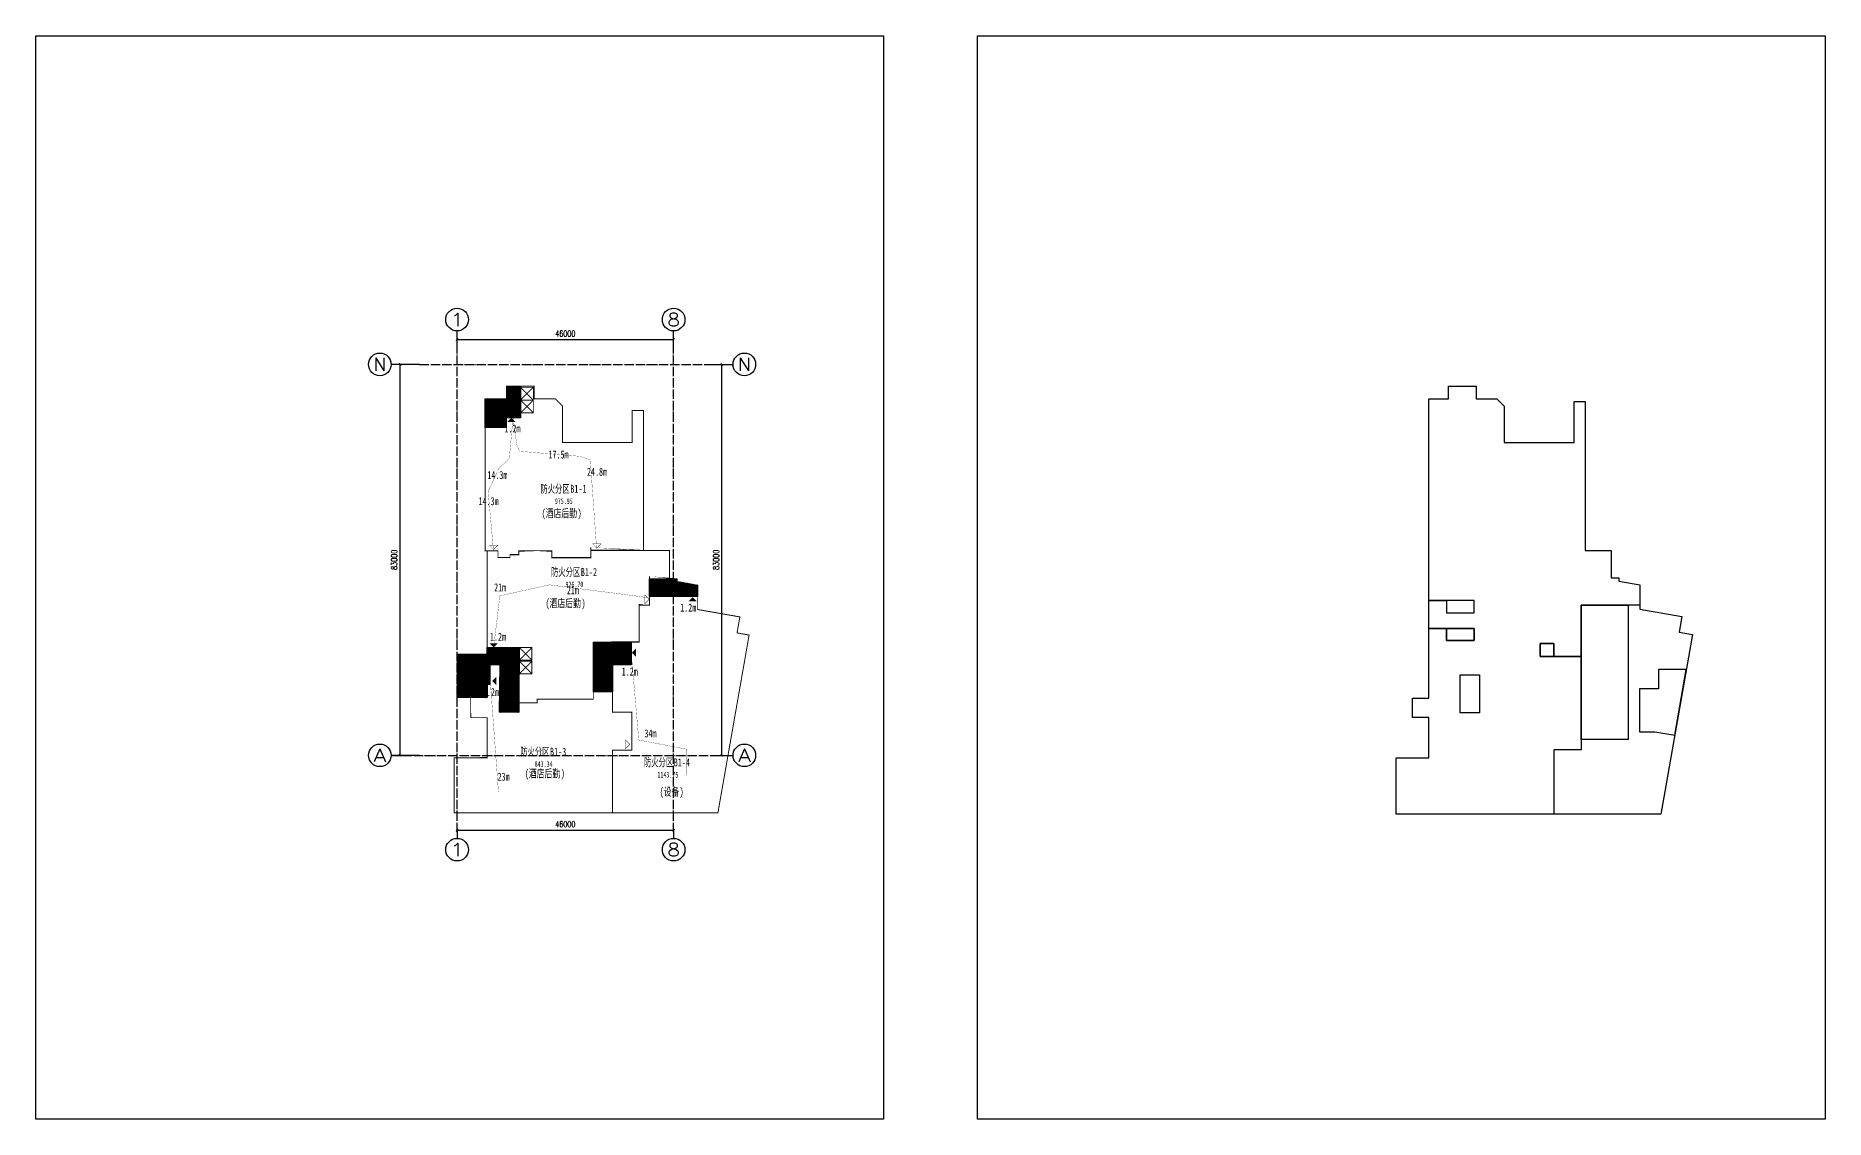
# Model space of a CAD drawing. Header units: millimetres. Extents: x 12325263 to 13848842, y -1463133 to 573208.
# Drawn here: x 12668842 to 13048842, y -963133 to -733133 of the extents above; entities that cross this region are included whole.
import ezdxf
from ezdxf.enums import TextEntityAlignment as Align

# ---------------------------------------------------------------- set-up
doc = ezdxf.new("R2010")
doc.units = ezdxf.units.MM
doc.header["$LTSCALE"] = 1000
doc.linetypes.add('DASH', pattern=[0.35, 0.25, -0.1])
doc.linetypes.add('DOTE', pattern=[2.4200000000000004, 2, -0.2, 0.02, -0.2])
for name, color, linetype in [('00-防火分区示意', 251, 'Continuous'), ('A-ANNO-TEXT', 7, 'Continuous'), ('A-AREA', 211, 'Continuous'), ('A-AXIS', 16, 'DOTE'), ('AXIS', 3, 'Continuous'), ('AXIS_TEXT', 7, 'Continuous'), ('DIM_ELEV', 3, 'Continuous'), ('PUB_HATCH', 8, 'Continuous'), ('SPACE', 7, 'Continuous')]:
    doc.layers.add(name, color=color, linetype=linetype)
doc.styles.add('_TCH_AXIS', font='COMPLEX', dxfattribs={"bigfont": 'GBCBIG'})
doc.styles.add('_TCH_DIM_T3', font='SIMPLEX.shx', dxfattribs={"width": 0.7058823529411765, "bigfont": 'GBCBIG.shx'})
doc.styles.add('COMPLEX', font='COMPLEX')
doc.styles.add('TITXV', font='', dxfattribs={"width": 0.7})
doc.styles.add('宋体', font='', dxfattribs={"width": 0.65})
doc.styles.get('TITXV').set_extended_font_data('SimSun')
doc.styles.get('宋体').set_extended_font_data('SimSun')
doc.dimstyles.new('_TCH_ARCH&&500', dxfattribs={"dimtxt": 1275, "dimasz": 500, "dimexe": 1250, "dimexo": 1500, "dimgap": 612.5, "dimtad": 1, "dimdec": 0, "dimzin": 0, "dimdsep": 46, "dimtxsty": '_TCH_DIM_T3', "dimblk": 'ARCHTICK', "dimcen": 0.09, "dimclrt": 7, "dimazin": 2, "dimtfac": 1, "dimtdec": 0, "dimtix": 1, "dimtmove": 2, "dimatfit": 3, "dimfxl": 1, "dimfxlon": 1, "dimtolj": 1, "dimtzin": 0, "dimarcsym": 0})
pattern_1 = [(45, (-12617593.52594884, 856549.481302923), (-112.2532015133644, 112.2532015133644), []), (135, (-12617593.52594884, 856549.481302923), (-112.2532015133644, -112.2532015133644), [])]
pattern_2 = [(45, (-12817593.52594884, 856549.481302923), (-112.2532015133644, 112.2532015133644), []), (135, (-12817593.52594884, 856549.481302923), (-112.2532015133644, -112.2532015133644), [])]

# ---------------------------------------------------------------- blocks, each defined once
blk = doc.blocks.new('A$C20EA3404')
at = {"layer": '00-防火分区示意', "color": 6, "ltscale": 10, "const_width": 48.14814814814815}
for points in [[(6.24796936661005, 6.244889133609831), (656.24796936661, 656.2448891336098)], [(6.24796936661005, 656.2448891336098), (656.24796936661, 6.244889133609831)]]:
    blk.add_lwpolyline(points, dxfattribs=at)
blk.add_lwpolyline([(6.24796936661005, 6.244889133609831), (656.24796936661, 6.244889133609831), (656.24796936661, 656.2448891336098), (6.24796936661005, 656.2448891336098)], close=True, dxfattribs=at)
blk = doc.blocks.new('_AXISO')
blk.add_circle((0, 0), 0.5)
at = {"layer": 'AXIS_TEXT', "style": 'COMPLEX', "width": 1.041666666666667}
blk.add_attdef('A', text='', height=0.56, dxfattribs=at).set_placement((-0.25, -0.28), (0.25, -0.28), align=Align.FIT)
blk = doc.blocks.new('_ArchTick')
at = {"color": 0, "linetype": 'ByBlock', "const_width": 0.4}
blk.add_lwpolyline([(-0.5, -0.5), (0.5, 0.5)], dxfattribs=at)
blk = doc.blocks.new('*D5309')
at = {"layer": 'AXIS', "color": 0, "lineweight": -2, "transparency": 16777216}
for p, q in [((-50994.51611375064, -15865.73619283969), (-50994.51611375064, -17116.73619283969)), ((-50994.51611375064, -15866.73619283969), (-4994.516113750636, -15866.73619283969)), ((-4994.516113750636, -15865.73619283969), (-4994.516113750636, -17116.73619283969))]:
    blk.add_line(p, q, dxfattribs=at)
at = {"layer": 'Defpoints', "color": 0, "transparency": 16777216}
for p in [(-50994.51611375064, -12518.72951724473), (-4994.516113750636, -12518.72951724473), (-4994.516113750636, -15866.73619283969)]:
    blk.add_point(p, dxfattribs=at)
at = {"layer": 'AXIS', "color": 0, "lineweight": -2, "transparency": 16777216, "xscale": 500, "yscale": 500, "zscale": 500, "rotation": 180}
blk.add_blockref('_ArchTick', (-50994.51611375064, -15866.73619283969), dxfattribs=at)
at = {"layer": 'AXIS', "color": 0, "lineweight": -2, "transparency": 16777216, "xscale": 500, "yscale": 500, "zscale": 500}
blk.add_blockref('_ArchTick', (-4994.516113750636, -15866.73619283969), dxfattribs=at)
at = {"layer": 'AXIS', "color": 7, "transparency": 16777216, "insert": (-27994.51611375064, -14616.73619283969), "char_height": 1275, "attachment_point": 5, "style": '_TCH_DIM_T3'}
blk.add_mtext('\\A1;46000', dxfattribs=at)
blk = doc.blocks.new('*D5310')
at = {"layer": 'AXIS', "color": 0, "lineweight": -2, "transparency": 16777216}
for p, q in [((5263.813809489844, 83000.00000068522), (6514.813809489844, 83000.00000068522)), ((5264.813809489825, -3.094238988368771e-12), (5264.813809489843, 83000.00000068522)), ((5263.813809489824, -3.093955711423888e-12), (6514.813809489824, -3.448335169471769e-12))]:
    blk.add_line(p, q, dxfattribs=at)
at = {"layer": 'Defpoints', "color": 0, "transparency": 16777216}
for p in [(-2361.317697022105, 83000.00000068522), (5264.813809489843, 83000.00000068522), (-2361.31769702211, -9.339317539326633e-13)]:
    blk.add_point(p, dxfattribs=at)
at = {"layer": 'AXIS', "color": 0, "lineweight": -2, "transparency": 16777216, "xscale": 500, "yscale": 500, "zscale": 500}
for p, rotation in [((5264.813809489843, 83000.00000068522), 90), ((5264.813809489825, -3.094238988368771e-12), 270)]:
    blk.add_blockref('_ArchTick', p, dxfattribs=dict(at, rotation=rotation))
at = {"layer": 'AXIS', "color": 7, "transparency": 16777216, "insert": (4014.813809489828, 41500.00000034261), "char_height": 1275, "attachment_point": 5, "rotation": 90, "style": '_TCH_DIM_T3'}
blk.add_mtext('\\A1;83000', dxfattribs=at)
blk = doc.blocks.new('*D5311')
at = {"layer": 'AXIS', "color": 0, "lineweight": -2, "transparency": 16777216}
for p, q in [((-50994.51611375064, 88273.12814801815), (-50994.51611375064, 89524.12814801815)), ((-50994.51611375064, 88274.12814801815), (-4994.516113750637, 88274.12814801815)), ((-4994.516113750637, 88273.12814801815), (-4994.516113750637, 89524.12814801815))]:
    blk.add_line(p, q, dxfattribs=at)
at = {"layer": 'Defpoints', "color": 0, "transparency": 16777216}
for p in [(-4994.516113750637, 88274.12814801815), (-50994.51611375064, 83000.00000068499), (-4994.516113750637, 83000.00000068499)]:
    blk.add_point(p, dxfattribs=at)
at = {"layer": 'AXIS', "color": 0, "lineweight": -2, "transparency": 16777216, "xscale": 500, "yscale": 500, "zscale": 500, "rotation": 180}
blk.add_blockref('_ArchTick', (-50994.51611375064, 88274.12814801815), dxfattribs=at)
at = {"layer": 'AXIS', "color": 0, "lineweight": -2, "transparency": 16777216, "xscale": 500, "yscale": 500, "zscale": 500}
blk.add_blockref('_ArchTick', (-4994.516113750637, 88274.12814801815), dxfattribs=at)
at = {"layer": 'AXIS', "color": 7, "transparency": 16777216, "insert": (-27994.51611375064, 89524.12814801815), "char_height": 1275, "attachment_point": 5, "style": '_TCH_DIM_T3'}
blk.add_mtext('\\A1;46000', dxfattribs=at)
blk = doc.blocks.new('*D5312')
at = {"layer": 'AXIS', "color": 0, "lineweight": -2, "transparency": 16777216}
for p, q in [((-63090.18957378155, 83000.0000006851), (-64341.18957378155, 83000.0000006851)), ((-63091.18957378157, 1.662190945936249e-12), (-63091.18957378155, 83000.0000006851)), ((-63090.18957378157, 1.661907668991367e-12), (-64341.18957378157, 2.016287127039249e-12))]:
    blk.add_line(p, q, dxfattribs=at)
at = {"layer": 'Defpoints', "color": 0, "transparency": 16777216}
for p in [(-63091.18957378155, 83000.0000006851), (-58994.51611375063, 83000.0000006851), (-58994.51611375064, 5.016978039978795e-13)]:
    blk.add_point(p, dxfattribs=at)
at = {"layer": 'AXIS', "color": 0, "lineweight": -2, "transparency": 16777216, "xscale": 500, "yscale": 500, "zscale": 500}
for p, rotation in [((-63091.18957378155, 83000.0000006851), 90), ((-63091.18957378157, 1.662190945936249e-12), 270)]:
    blk.add_blockref('_ArchTick', p, dxfattribs=dict(at, rotation=rotation))
at = {"layer": 'AXIS', "color": 7, "transparency": 16777216, "insert": (-64341.18957378157, 41500.00000034254), "char_height": 1275, "attachment_point": 5, "rotation": 90, "style": '_TCH_DIM_T3'}
blk.add_mtext('\\A1;83000', dxfattribs=at)
blk = doc.blocks.new('asdfasddfg')
at = {"layer": 'A-AXIS'}
for p, q in [((-50994.51611375064, -16301.73598947376), (-50994.51611375064, 86100.00000068499)), ((-4994.516113750637, -16301.73598947376), (-4994.516113750637, 86100.00000068499)), ((-58994.51611375064, 83000.00000068522), (3632.232026880607, 83000.00000068499)), ((-64994.51611375436, 0), (3632.232026880607, 0))]:
    blk.add_line(p, q, dxfattribs=at)
at = {"layer": 'AXIS'}
for p, q in [((-50994.51611375064, 86100.00000068499), (-50994.51611375064, 90100.00000068499)), ((-4994.516113750637, 86100.00000068499), (-4994.516113750637, 90100.00000068499)), ((-58994.51611375064, 83000.00000068522), (-64994.51611375064, 83000.00000068522)), ((3632.232026880607, 83000.00000068522), (7621.348606679589, 83000.00000068522)), ((-58994.51611375064, 0), (-64994.51611375064, 0)), ((3632.232026880607, 0), (7621.348606679589, 0)), ((-50994.51611375064, -16301.73598947376), (-50994.51611375064, -17626.07147534098)), ((-4994.516113750637, -16301.73598947376), (-4994.516113750637, -17626.07147534098))]:
    blk.add_line(p, q, dxfattribs=at)
ref = blk.add_blockref('_AXISO', (-50994.51611375436, 92500.00000068522), dxfattribs=dict(at, xscale=4800, yscale=4800, zscale=4800))
ref.add_attrib('A', '1', dxfattribs={"layer": 'AXIS_TEXT', "height": 2715.290039756343, "style": '_TCH_AXIS', "width": 2.333333333338929}).set_placement((-52352.16113363579, 91142.35498080659), (-49636.87109387293, 91142.35498080659), align=Align.FIT)
ref = blk.add_blockref('_AXISO', (-4994.516113754362, 92500.00000068522), dxfattribs=dict(at, xscale=4800, yscale=4800, zscale=4800))
ref.add_attrib('A', '8', dxfattribs={"layer": 'AXIS_TEXT', "height": 2715.290039756343, "style": '_TCH_AXIS', "width": 1.500000000003598}).set_placement((-6352.161133635789, 91142.35498080659), (-3636.871093872935, 91142.35498080659), align=Align.FIT)
ref = blk.add_blockref('_AXISO', (-67394.51611375436, 83000.00000068522), dxfattribs=dict(at, xscale=4800, yscale=4800, zscale=4800))
ref.add_attrib('A', 'N', dxfattribs={"layer": 'AXIS_TEXT', "height": 2715.290039756343, "style": '_TCH_AXIS', "width": 1.105263157897388}).set_placement((-68752.16113363579, 81642.35498080659), (-66036.87109387293, 81642.35498080659), align=Align.FIT)
ref = blk.add_blockref('_AXISO', (10021.34860667586, 83000.00000068522), dxfattribs=dict(at, xscale=4800, yscale=4800, zscale=4800))
ref.add_attrib('A', 'N', dxfattribs={"layer": 'AXIS_TEXT', "height": 2715.290039756343, "style": '_TCH_AXIS', "width": 1.105263157897388}).set_placement((8663.703586794436, 81642.35498080659), (11378.99362655729, 81642.35498080659), align=Align.FIT)
ref = blk.add_blockref('_AXISO', (-67394.51611375436, -2.328306436538696e-10), dxfattribs=dict(at, xscale=4800, yscale=4800, zscale=4800))
ref.add_attrib('A', 'A', dxfattribs={"layer": 'AXIS_TEXT', "height": 2715.290039756343, "style": '_TCH_AXIS', "width": 1.166666666669465}).set_placement((-68752.16113363579, -1357.645019878866), (-66036.87109387293, -1357.645019878866), align=Align.FIT)
ref = blk.add_blockref('_AXISO', (10021.34860667586, -2.328306436538696e-10), dxfattribs=dict(at, xscale=4800, yscale=4800, zscale=4800))
ref.add_attrib('A', 'A', dxfattribs={"layer": 'AXIS_TEXT', "height": 2715.290039756343, "style": '_TCH_AXIS', "width": 1.166666666669465}).set_placement((8663.703586794436, -1357.645019878866), (11378.99362655729, -1357.645019878866), align=Align.FIT)
ref = blk.add_blockref('_AXISO', (-50994.51611375436, -20026.07147534122), dxfattribs=dict(at, xscale=4800, yscale=4800, zscale=4800))
ref.add_attrib('A', '1', dxfattribs={"layer": 'AXIS_TEXT', "height": 2715.290039756343, "style": '_TCH_AXIS', "width": 2.333333333338929}).set_placement((-52352.16113363579, -21383.71649521985), (-49636.87109387293, -21383.71649521985), align=Align.FIT)
ref = blk.add_blockref('_AXISO', (-4994.516113754362, -20026.07147534122), dxfattribs=dict(at, xscale=4800, yscale=4800, zscale=4800))
ref.add_attrib('A', '8', dxfattribs={"layer": 'AXIS_TEXT', "height": 2715.290039756343, "style": '_TCH_AXIS', "width": 1.500000000003598}).set_placement((-6352.161133635789, -21383.71649521985), (-3636.871093872935, -21383.71649521985), align=Align.FIT)
for p1, p2, distance, picture, middle in [((-50994.51611375064, 83000.00000068499), (-4994.516113750637, 83000.00000068499), 5274.128147333162, '*D5311', (-27994.51611375064, 89524.12814801815)), ((-58994.51611375064, 5.016978039978788e-13), (-58994.51611375063, 83000.0000006851), 4096.673460030921, '*D5312', (-64341.18957378157, 41500.00000034254)), ((-2361.31769702211, -9.339317539326633e-13), (-2361.317697022105, 83000.00000068522), -7626.131506511949, '*D5310', (4014.813809489828, 41500.00000034261)), ((-50994.51611375064, -12518.72951724473), (-4994.516113750636, -12518.72951724473), -3348.006675594959, '*D5309', (-27994.51611375064, -14616.73619283969))]:
    dim = blk.add_aligned_dim(p1=p1, p2=p2, distance=distance, dimstyle='_TCH_ARCH&&500', dxfattribs=at)
    dim.commit()
    dim.dimension.update_dxf_attribs({"geometry": picture, "text_midpoint": middle})
blk = doc.blocks.new('asfasdfdsgsdfg')
at = {"layer": 'DIM_ELEV'}
h = blk.add_hatch(dxfattribs=at)
h.set_pattern_fill('ANSI37', color=8, scale=100)
h.set_pattern_definition(pattern_2)
h.paths.add_polyline_path([(-53296.7152384501, 46362.69555288192), (-48746.71523834392, 46362.69555271603), (-48746.71523834392, 49012.70891739661), (-45796.71523870714, 49012.6810833253), (-45796.71523872763, 42312.69555377774), (-48846.71523858048, 42312.69555377774), (-48846.71523858234, 40262.69555303582), (-53296.71523869783, 40262.69555295981)])
h = blk.add_hatch(dxfattribs=at)
h.set_pattern_fill('ANSI37', color=8, scale=100)
h.set_pattern_definition(pattern_2)
h.paths.add_polyline_path([(-18396.70487088338, 8112.695553018479), (-12646.70487112924, 8112.695552135236), (-12646.70487113111, 7581.461310311453), (-8196.715238429606, 6800.116568037891), (-8196.715238427743, 4412.695552848745), (-18396.70487087965, 4412.69555295771)])
h = blk.add_hatch(dxfattribs=at)
h.set_pattern_fill('ANSI37', color=8, scale=100)
h.set_pattern_definition(pattern_1)
h.paths.add_polyline_path([(-46196.70487042889, -20187.30444701959), (-50246.71523856372, -20187.30444704322), (-50146.71523864567, -10137.30444711994), (-52296.71972678415, -10137.30486454524), (-52296.71523866989, -7837.327426849399), (-52896.77992115542, -7837.304447041359), (-52896.71523821354, -6448.745765104424), (-46096.71523852646, -6448.745765250176), (-46096.71523854882, -12187.30444703111), (-46196.70487042889, -12187.30444702692)])
h = blk.add_hatch(dxfattribs=at)
h.set_pattern_fill('ANSI37', color=8, scale=100)
h.set_pattern_definition(pattern_1)
h.paths.add_polyline_path([(-22296.71523842029, -10137.30444706138), (-26296.71523902193, -10137.3044470615), (-26296.71523902193, -15837.30444509711), (-30346.71523842961, -15837.30444509652), (-30346.71523842961, -5287.304447030649), (-22296.71523848362, -5287.304446930182)])
h = blk.add_hatch(dxfattribs=at)
h.set_pattern_fill('ANSI37', color=8, scale=100)
h.set_pattern_definition(pattern_1)
h.paths.add_polyline_path([(-59196.70487113483, -7837.304447042523), (-52296.71523865312, -7837.304447042523), (-52296.71972679906, -14287.30444704369), (-52896.70973012038, -14287.30425711302), (-52896.72392784245, -17087.30369685311), (-59196.70487113483, -17087.30444704113)])
at = {"color": 4, "linetype": 'DASH', "ltscale": 10, "const_width": 50}
for points in [[(-47406.24023848586, 42277.66466806247), (-48196.71523872018, 33712.69555309461), (-50396.71531878412, 31562.92629036214), (-52696.71523751318, 26728.60990615096)], [(-33396.81243891269, 34162.71255489811), (-45996.8406303972, 35212.92629071604), (-46596.71523866802, 36562.6955529633), (-47406.24023848586, 42277.66466806247)], [(-33196.81243892759, 34162.70628963551), (-30996.71531881392, 33362.92629049718), (-29625.46197790653, 14162.69555428671)], [(-52696.71523751318, 26728.60990615096), (-51546.71523889527, 14062.69555360859)]]:
    blk.add_lwpolyline(points, dxfattribs=at)
at = {"color": 4, "linetype": 'DASH', "ltscale": 5, "const_width": 50}
for points in [[(-51525.49195989966, -6487.304447124712), (-50196.71523863822, 4512.695552938618), (-39712.22112769634, 6862.926290022209)], [(-18596.70487127639, 4112.695552624762), (-22196.71523819491, 4612.695552736288), (-39712.22112939507, 6862.926289641298)], [(-22296.71523848176, -7712.304447046015), (-20696.71523839049, -26087.30444779037), (-10496.71523847431, -28037.30444131268), (-10496.71523847617, -33550.70190697187)], [(-52196.71972693875, -14087.30444771959), (-50496.71523801424, -37137.30444658874)]]:
    blk.add_lwpolyline(points, dxfattribs=at)
at = {"layer": '00-防火分区示意', "color": 6}
for points in [[(-47775.34413541853, 42295.44521018269, 0, 1800, 0), (-47775.34413541853, 41395.44521018269, 0, 0, 0)], [(-9258.59611148201, 4246.832100920845, 0, 1800, 0), (-9258.59611148201, 3346.832100920845, 0, 0, 0)], [(-51520.83415272087, -6448.745765133761, 0, 1800, 0), (-51520.83415272087, -5548.745765133761, 0, 0, 0)], [(-22196.71523826569, -7537.304447493167, 0, 1800, 0), (-21296.71523826569, -7537.304447493167, 0, 0, 0)], [(-51834.96719813906, -13573.21049319534, 0, 1800, 0), (-50934.96719813906, -13573.21049319534, 0, 0, 0)]]:
    blk.add_lwpolyline(points, format="xyseb", dxfattribs=at)
at = {"layer": '00-防火分区示意', "color": 6, "ltscale": 10, "const_width": 75}
for points in [[(-51503.03346744925, 14386.61697414238), (-50603.03346744925, 15286.61697414238), (-52403.03346744925, 15286.61697414238)], [(-29625.46197710186, 14672.96103970567), (-28725.46197710186, 15572.96103970567), (-30525.46197710186, 15572.96103970567)], [(-18496.70487109944, 3777.282384121558), (-19396.70487109944, 2877.282384121558), (-19396.70487109944, 4677.282384121558)], [(-22591.27950244024, -26998.19141922286), (-23491.27950244024, -27898.19141922286), (-23491.27950244024, -26098.19141922286)]]:
    blk.add_lwpolyline(points, close=True, dxfattribs=at)
at = {"layer": 'PUB_HATCH', "color": 6, "const_width": 200}
for points in [[(-48746.69651014358, 49012.68108330155), (-48746.71523834392, 46362.69555271603), (-53296.71523873881, 46362.69555288192), (-53296.71523873694, 14062.69555363362), (-50596.71531909332, 14062.69555356179), (-50596.71531913243, 12662.92629058694), (-48046.7153190989, 12662.92629056622), (-48046.71531908214, 13262.92629051628), (-46196.71531908959, 13262.92629046494), (-46196.71531907655, 14062.69538628217), (-39146.71531907842, 14062.69538623758), (-39146.71531911753, 12662.92629026959), (-30896.71531886235, 12662.92629003362), (-30896.71531886421, 14162.69555297866), (-19696.31769191846, 14162.69555273606), (-19696.95664956607, 43862.70570490975), (-22096.68301050551, 43862.68540236109), (-22093.1603531111, 37062.6310093978), (-36896.32330949232, 37062.7234645565), (-36896.59366578795, 44804.09864701005), (-38455.17180790193, 46362.67778592929), (-42896.71523907036, 46362.69555309496), (-42896.71523942798, 49012.69555340381)], [(-50596.71531909332, 14062.69555355818), (-52896.71523778513, 14062.69555355818), (-52896.7799212113, -7837.323466235888), (-52296.72044619359, -7837.327426815056), (-52296.71972678415, -10137.30444704113), (-50196.71523858607, -10137.30444705079), (-50196.71523858607, -20187.30444703146), (-46196.70487042889, -20187.30444703135), (-46196.70487042889, -18187.30444693787), (-42296.71523863822, -18187.30444693787), (-42296.71524099447, -17387.30444608035), (-30346.71524078585, -17387.30444742669), (-30346.71523827314, -5287.30444692797), (-20596.71523845382, -5287.304447011556), (-20596.71523832902, 2512.695553060737), (-18396.70487096347, 2512.695552856894), (-18396.70487124845, 8112.702651627711), (-14196.71523839794, 8112.702652462991), (-14196.70767087303, 14162.77792995749), (-30896.71531885304, 14162.77793005318), (-30896.71531886235, 12662.92629003373), (-39146.7153190989, 12662.92629026959), (-39146.71531908959, 14062.69538623758), (-46196.71531907655, 14062.69538628217), (-46196.7153190989, 13262.92629046505), (-48046.71531908959, 13262.92629056622), (-48046.7153190989, 12662.92629056622), (-50596.71531913243, 12662.92629063746)], [(-12646.70487112924, 8112.695552135236), (-12646.70487113111, 7581.461310311453), (-8196.715238429606, 6800.116568037774), (-8196.715238429606, 1622.098934666952), (766.0575656630099, 48.386103673256), (169.3719851784408, -3349.623450201238), (2730.346116483212, -3799.291222565225), (-3895.873218460009, -41537.3221602221), (-26296.71554260515, -41537.38192280242), (-26296.71523843147, -28237.30444694054), (-22196.7152383849, -28237.30444694217), (-22196.7152383849, -25987.3044478232), (-22196.71523855813, -20187.304447031), (-26296.71523872949, -20187.30444703111), (-26296.71523902193, -15837.30444509711), (-30346.71523842961, -15837.30444509652), (-30346.71523835137, -5287.304446969763), (-20596.71523835137, -5287.304446969763), (-20596.71523830295, 2512.695553049562), (-18396.70487124287, 2512.695552875753), (-18396.70487123542, 8112.695552633959)], [(-52296.71163155511, -10137.30486454361), (-52296.72044619359, -7837.327426815056), (-59196.70487113483, -7837.281884772354), (-59196.70487113483, -17087.30444704113), (-56396.03305180185, -17087.30411354324), (-56395.35146077722, -21337.6788832997), (-52896.71523840912, -21337.6788833756), (-52896.71523859352, -29837.30444721342), (-59895.1824780535, -29837.74846303603), (-59895.19215917587, -41537.38192280196), (-26296.71554432437, -41537.38192280172), (-26296.7150854934, -28237.30444693728), (-22196.71524100378, -28237.30445124791), (-22196.71523855813, -20187.304447031), (-26296.71523872949, -20187.30444702692), (-26296.71523902193, -15837.30444509711), (-30346.71523842961, -15837.30444509676), (-30346.71524120495, -17387.30444742669), (-42296.71524005011, -17387.30444608035), (-42296.71005463786, -18187.30444693798), (-46196.71005442925, -18187.3044469381), (-46196.71523842961, -20187.30444703135), (-50196.71523858607, -20187.30444703146), (-50196.71523854323, -10137.30444705079)]]:
    blk.add_lwpolyline(points, close=True, dxfattribs=at)
at = {"layer": 'PUB_HATCH', "color": 6}
for points in [[(-53296.7152384501, 46362.69555288192), (-48746.71523834392, 46362.69555271603), (-48746.71523834392, 49012.70891739661), (-45796.71523870714, 49012.6810833253), (-45796.71523872763, 42312.69555377774), (-48846.71523858048, 42312.69555377774), (-48846.71523858234, 40262.69555303582), (-53296.71523869783, 40262.69555295981)], [(-18396.70487088338, 8112.695553018479), (-12646.70487112924, 8112.695552135236), (-12646.70487113111, 7581.461310311453), (-8196.715238429606, 6800.116568037891), (-8196.715238427743, 4412.695552848745), (-18396.70487087965, 4412.69555295771)], [(-46196.70487042889, -20187.30444701959), (-50246.71523856372, -20187.30444704322), (-50146.71523864567, -10137.30444711994), (-52296.71972678415, -10137.30486454524), (-52296.71523866989, -7837.327426849399), (-52896.77992115542, -7837.304447041359), (-52896.71523821354, -6448.745765104424), (-46096.71523852646, -6448.745765250176), (-46096.71523854882, -12187.30444703111), (-46196.70487042889, -12187.30444702692)], [(-22296.71523842029, -10137.30444706138), (-26296.71523902193, -10137.3044470615), (-26296.71523902193, -15837.30444509711), (-30346.71523842961, -15837.30444509652), (-30346.71523842961, -5287.304447030649), (-22296.71523848362, -5287.304446930182)], [(-59196.70487113483, -7837.304447042523), (-52296.71523865312, -7837.304447042523), (-52296.71972679906, -14287.30444704369), (-52896.70973012038, -14287.30425711302), (-52896.72392784245, -17087.30369685311), (-59196.70487113483, -17087.30444704113)], [(-59196.7048711367, -14287.30444704229), (-56396.70487113483, -14287.30444704229), (-56396.70487113483, -17087.30444704159), (-59196.7048711367, -17087.30444704159)], [(-56396.70487113856, -14287.30444704182), (-53596.7048711367, -14287.30444704182), (-53596.7048711367, -17087.30444704113), (-56396.70487113856, -17087.30444704113)]]:
    blk.add_lwpolyline(points, close=True, dxfattribs=at)
blk.add_blockref('asdfasddfg', (-8302.188757389784, -29337.30444704369))
at = {"layer": 'PUB_HATCH', "xscale": 4.153846153846154, "yscale": 4.153846153846154, "zscale": 4.153846153846154}
for p in [(-45822.66834259033, 46061.87090000405), (-45822.66834259033, 43361.87090000405), (-46122.66834186763, -9174.686073882505), (-29222.66834224202, -8289.251264191), (-46122.66834186763, -12074.68607386621), (-59122.66834227555, -17113.2447557546), (-56422.6683419738, -17113.2444342419)]:
    blk.add_blockref('A$C20EA3404', p, dxfattribs=at)
at = {"color": 4, "linetype": 'DASH', "style": 'TITXV', "width": 0.7}
for s, p in [('17.5m', (-39879.01645071059, 33685.07024400029)), ('14.3m', (-52853.97193913162, 29309.56976092514)), ('24.8m', (-31690.19715920836, 30012.02668842953)), ('14.3m', (-54722.55967858434, 23774.38264215644)), ('21m', (-51412.35167656839, 5476.849730039947)), ('21m', (-35982.83790183812, 4858.630184798036)), ('34m', (-19496.71523840167, -25520.51869707694)), ('23m', (-50674.97632123344, -34720.30025938153))]:
    blk.add_text(s, height=1699.367088607595, dxfattribs=at).set_placement(p)
at = {"layer": '00-防火分区示意', "color": 6, "style": 'TITXV', "width": 0.7}
for p in [(-49219.15797609091, 39212.4856157141), (-11900.79557628557, 1172.018524080631), (-52298.53730814904, -4998.50772394659), (-24324.3259540163, -12391.27008480474), (-53798.53730814904, -16761.72196977446)]:
    blk.add_text('1.2m', height=1699.367088607595, dxfattribs=at).set_placement(p)
at = {"layer": 'A-ANNO-TEXT', "style": 'TITXV', "width": 0.7}
for s, p in [('(', (-41329.98869070411, 21199.72752890379)), ('酒店后勤', (-40479.3557793117, 21199.72752890379)), (')', (-33674.29248817246, 21199.72752890379)), ('(', (-40499.98869085684, 2099.727528442555)), ('酒店后勤', (-39649.35577946444, 2099.727528442555)), (')', (-32844.2924883252, 2099.727528442555)), ('(', (-44893.52594883926, -34051.02502619087)), ('酒店后勤', (-44042.89303744685, -34051.02502619087)), (')', (-37237.82974630762, -34051.02502619087)), ('(', (-16266.22665509395, -37928.97482170351)), ('设备', (-15415.59374370155, -37928.97482170351)), (')', (-12013.06209813193, -37928.97482170351))]:
    blk.add_text(s, height=1699.367088607595, dxfattribs=at).set_placement(p)
at = {"layer": 'SPACE', "color": 6, "style": '宋体', "width": 0.65}
for s, height, p in [('防火分区', 1699.367088607595, (-41573.63161950486, 26391.78725195164)), ('B1-1', 1699.367088607595, (-35254.6442777327, 26391.78725195164)), ('975.95', 1189.556962025316, (-38527.37370811245, 24029.28725195164)), ('防火分区', 1699.367088607595, (-39331.05759440889, 8729.481302923057)), ('B1-2', 1699.367088607595, (-33012.07025263673, 8729.481302923057)), ('926.70', 1189.556962025316, (-36260.42468301648, 6366.981302923057)), ('防火分区', 1699.367088607595, (-45871.05759440889, -29420.51869707694)), ('B1-3', 1699.367088607595, (-39552.07025263673, -29420.51869707694)), ('防火分区', 1699.367088607595, (-19595.84498526505, -31687.30444704345)), ('B1-4', 1699.367088607595, (-13276.8576434929, -31687.30444704345)), ('843.34', 1189.556962025316, (-42809.06392352281, -31783.01869707694)), ('1143.75', 1189.556962025316, (-16734.71365615113, -34049.80444704345))]:
    blk.add_text(s, height=height, dxfattribs=at).set_placement(p)

msp = doc.modelspace()

# ---------------------------------------------------------------- linework, layer by layer
at = {"layer": 'A-AREA', "color": 1}
msp.add_lwpolyline([(13009496.81299103, -854036.7857499652), (13006996.81299108, -854036.7857499652), (12996996.81299108, -854036.7857499652), (12996996.8129911, -864931.7857499307), (12991196.81299088, -864931.7857499307), (12991196.81299088, -862136.7857499844), (12988296.81299087, -862136.7857499844), (12988296.81299087, -864936.7857499307), (12996996.81299108, -864936.7857499307), (12996996.81299108, -884686.7857499669), (12991196.80181363, -884686.7857499671), (12991196.82416854, -898386.8033583907), (12957696.81299118, -898386.8033585602), (12957696.81299089, -886386.7857501055), (12964696.87036097, -886386.78574996), (12964696.84944896, -877886.785749909), (12961196.81299125, -877886.7857499092), (12961196.81299134, -873736.7857502772), (12964696.8129911, -873736.7857502772), (12964696.9140295, -858941.7857499543), (12968396.81299095, -858941.7857499543), (12968396.81299095, -861536.7857499847), (12974296.8129908, -861536.7857499847), (12974296.8129908, -858936.7857499543), (12964696.83977775, -858936.7739137043), (12964696.84704595, -853041.7834690453), (12968396.81299095, -853041.7857500073), (12968396.81299095, -855636.7857499543), (12974296.8129908, -855636.7857499543), (12974296.8129908, -853036.7857500073), (12964696.84705213, -853036.7739137663), (12964697.00918668, -810186.7886649652), (12968846.81299117, -810186.7371879609), (12968846.81299117, -807536.7857494679), (12974696.81299045, -807536.7857495192), (12974696.81298985, -810186.6886267307), (12979138.33854232, -810186.7857498282), (12980696.91718302, -811745.364390531), (12980697.19001864, -819486.7395719029), (12995496.88202268, -819486.614362428), (12995496.88202258, -810786.7840572961), (12997896.56892439, -810786.7284382368), (12997897.18893189, -842386.7857416526), (13003396.81299111, -842386.6778365048), (13003396.81299123, -848236.7857499614), (13005046.82336044, -848236.7857499614), (13005046.82336044, -848884.0485656842), (13009496.81299109, -849665.3933075983), (13009496.81299104, -854036.7857499652)], dxfattribs=at)
msp.add_lwpolyline([(13009496.81299103, -854036.7857499652), (13006996.81299108, -854036.7857499652), (12996996.81299108, -854036.7857499652), (12996996.8129911, -864931.7857499307), (12991196.81299088, -864931.7857499307), (12991196.81299088, -862136.7857499844), (12988296.81299087, -862136.7857499844), (12988296.81299087, -864936.7857499307), (12996996.81299108, -864936.7857499307), (12996996.81299108, -884686.7857499669), (12991196.80181363, -884686.7857499671), (12991196.82416854, -898386.8033583907), (12957696.81299118, -898386.8033585602), (12957696.81299089, -886386.7857501055), (12964696.87036097, -886386.78574996), (12964696.84944896, -877886.785749909), (12961196.81299125, -877886.7857499092), (12961196.81299134, -873736.7857502772), (12964696.8129911, -873736.7857502772), (12964696.9140295, -858941.7857499543), (12968396.81299095, -858941.7857499543), (12968396.81299095, -861536.7857499847), (12974296.8129908, -861536.7857499847), (12974296.8129908, -858936.7857499543), (12964696.83977775, -858936.7739137043), (12964696.84704595, -853041.7834690453), (12968396.81299095, -853041.7857500073), (12968396.81299095, -855636.7857499543), (12974296.8129908, -855636.7857499543), (12974296.8129908, -853036.7857500073), (12964696.84705213, -853036.7739137663), (12964697.00918668, -810186.7886649652), (12968846.81299117, -810186.7371879609), (12968846.81299117, -807536.7857494679), (12974696.81299045, -807536.7857495192), (12974696.81298985, -810186.6886267307), (12979138.33854232, -810186.7857498282), (12980696.91718302, -811745.364390531), (12980697.19001864, -819486.7395719029), (12995496.88202268, -819486.614362428), (12995496.88202258, -810786.7840572961), (12997896.56892439, -810786.7284382368), (12997897.18893189, -842386.7857416526), (13003396.81299111, -842386.6778365048), (13003396.81299123, -848236.7857499614), (13005046.82336044, -848236.7857499614), (13005046.82336044, -848884.0485656842), (13009496.81299109, -849665.3933075983), (13009496.81299104, -854036.7857499652)], dxfattribs=at)
msp.add_lwpolyline([(12995296.83534579, -898386.8033583907), (12957696.81299118, -898386.8033585602), (12957696.81299089, -886386.7857501055), (12964696.87036097, -886386.78574996), (12964696.84944896, -877886.785749909), (12961196.81299125, -877886.7857499092), (12961196.81299134, -873736.7857502772), (12964696.76872801, -873736.7857502772), (12964697.00918668, -810186.7886649652), (12968846.81299117, -810186.7371879609), (12968846.81299117, -807536.7857494679), (12974696.81299045, -807536.7857495192), (12974696.81298985, -810186.6886267307), (12979138.33854232, -810186.7857498282), (12980696.91718302, -811745.364390531), (12980697.19001864, -819486.7395719029), (12995496.88202268, -819486.614362428), (12995496.88202258, -810786.7840572961), (12997896.56892439, -810786.7284382368), (12997897.18893189, -842386.7857416526), (13003396.81299111, -842386.6778365048), (13003396.81299123, -848236.7857499614), (13005046.82336044, -848236.7857499614), (13005046.82336044, -848884.0485656842), (13009496.81299109, -849665.3933075983), (13009496.81299104, -854036.7857499652), (13009496.81299103, -854843.4109207547), (13018376.87505659, -856402.610211691), (13017794.01897313, -859721.9664210133), (13020650.36064569, -860223.0448044805), (13013949.46459342, -898386.8033583909), (12995296.83534584, -898386.8337946871)], close=True, dxfattribs=at)
at = {"layer": 'A-AREA', "color": 2}
for points in [[(12968396.81299095, -855636.7857499543), (12974296.8129908, -855636.7857499543), (12974296.8129908, -853036.7857500073), (12968396.81299095, -853036.7857500073)], [(12968396.81299095, -858936.7857499543), (12974296.8129908, -858936.7857499543), (12974296.8129908, -861536.7857499847), (12968396.81299095, -861536.7857499847)], [(12988296.81299087, -862136.7857499844), (12991196.81299088, -862136.7857499844), (12991196.81299088, -864936.7857499307), (12988296.81299087, -864936.7857499307)]]:
    msp.add_lwpolyline(points, close=True, dxfattribs=at)
at = {"layer": 'A-AREA'}
for points in [[(12996996.81299108, -854036.7857499642), (13006996.81299108, -854036.785749965), (13006996.81299108, -882536.7857506821), (12996996.81299108, -882536.7857506821)], [(12971296.82335907, -868761.7857448467), (12975396.81252628, -868761.7857555277), (12975396.81252624, -876836.785760862), (12971296.82335904, -876836.7857501811)]]:
    msp.add_lwpolyline(points, close=True, dxfattribs=at)
at = {"layer": 'A-AREA', "elevation": 9.610333750321524e-09}
msp.add_lwpolyline([(13019339.87876845, -867686.7857499646), (13013446.81299108, -867686.7857499646), (13013446.81299108, -871786.7857501673), (13009396.81299108, -871786.7857501673), (13009396.81299108, -880886.7857499646), (13012682.75873655, -880886.7857499646), (13016892.39534224, -881625.928467123)], close=True, dxfattribs=at)
at = {"layer": 'PUB_HATCH'}
for points in [[(12668841.55586849, -733132.9697023558), (12848841.55586849, -733132.9697023558), (12848841.55586849, -963132.969702356), (12668841.55586849, -963132.969702356)], [(12868841.55814916, -733132.9697023558), (13048841.55814916, -733132.9697023558), (13048841.55814916, -963132.969702356), (12868841.55814916, -963132.969702356)]]:
    msp.add_lwpolyline(points, close=True, dxfattribs=at)

# ---------------------------------------------------------------- block references
msp.add_blockref('asfasdfdsgsdfg', (12817593.52594884, -856549.481302923), dxfattribs=at)

doc.saveas('drawing.dxf')
